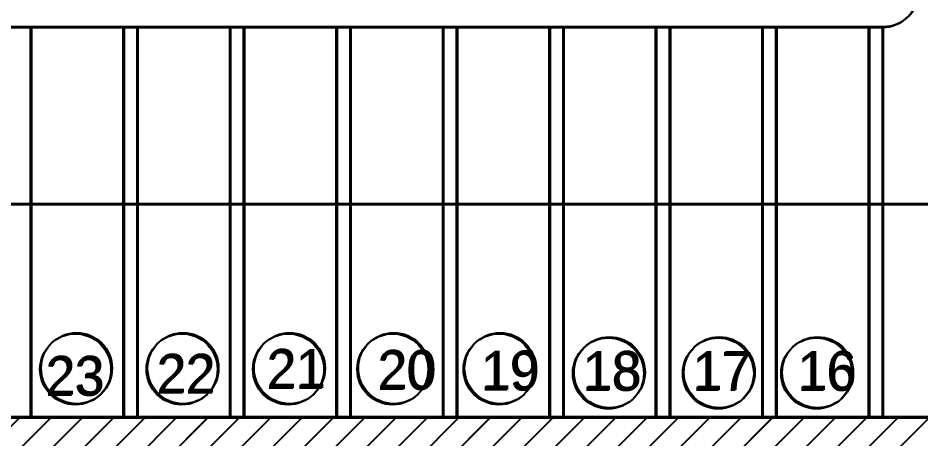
# Model space of a CAD drawing. Header units: inches. Extents: x 4821 to 127877, y 58012 to 433683.
# Drawn here: x 86876 to 89420, y 229475 to 230661 of the extents above; entities that cross this region are included whole.
import ezdxf

# ---------------------------------------------------------------- set-up
doc = ezdxf.new("R2010")
doc.units = ezdxf.units.IN
doc.header["$MEASUREMENT"] = 0
doc.linetypes.add('HIDDEN', pattern=[9.525, 6.35, -3.175])
for name, color, linetype in [('A-DETL', 1, 'Continuous'), ('A-HND', 40, 'Continuous'), ('A-LIN-20', 20, 'Continuous'), ('A-STP', 11, 'Continuous'), ('A-STP-HID', 191, 'HIDDEN'), ('A-TXT-25', 1, 'Continuous'), ('A-WAL-CMU', 7, 'Continuous'), ('COL GROUND$0$Cloums$0$A-COL-HAT', 8, 'Continuous'), ('COL GROUND$0$Cloums$0$A-COL-RFC', 210, 'Continuous')]:
    doc.layers.add(name, color=color, linetype=linetype)
doc.styles.add('Xarab', font='xarab.shx')

# ---------------------------------------------------------------- blocks, each defined once
blk = doc.blocks.new('COL GROUND')
at = {"layer": 'COL GROUND$0$Cloums$0$A-COL-HAT'}
h = blk.add_hatch(dxfattribs=at)
h.set_pattern_fill('ANSI31', color=256, scale=500)
h.set_pattern_definition([(45, (-67038.15, -49806.79), (-44.194174, 44.194174), [])])
h.paths.add_polyline_path([(102.3, -21674.9), (102.3, -18000), (102.6, -18000), (102.1, -16625), (-543.4, -16624.9), (-7447.7, -16624.9), (-7447.7, -19574.9), (-7147.7, -19574.9), (-7147.7, -16924.9), (-194.7, -16924.9), (-197.7, -19324.9), (-4297.7, -19324.9), (-4297.7, -21674.9), (-3997.7, -21674.9), (-3997.7, -19624.9), (-197.7, -19624.9), (-197.7, -21674.9)])
at = {"layer": 'COL GROUND$0$Cloums$0$A-COL-RFC', "linetype": 'Continuous', "elevation": 0}
blk.add_lwpolyline([(102.3, -21674.9), (102.3, -16625), (-191.7, -16624.9), (-7447.7, -16624.9), (-7447.7, -19574.9), (-7147.7, -19574.9), (-7147.7, -16924.9), (-197.7, -16924.9), (-197.7, -19324.9), (-4297.7, -19324.9), (-4297.7, -21674.9), (-3997.7, -21674.9), (-3997.7, -19624.9), (-197.7, -19624.9), (-197.7, -21674.9), (102.3, -21674.9)], dxfattribs=at)

msp = doc.modelspace()

# ---------------------------------------------------------------- linework, layer by layer
at = {"layer": 'A-DETL'}
for points in [[(88331.6, 231334.4), (89911.4, 231334.4), (89911.4, 230134.4), (85371.6, 230134.4)], [(88335, 231337.3), (89914.8, 231337.3), (89914.8, 230137.3), (85375, 230137.3)]]:
    msp.add_lwpolyline(points, dxfattribs=at)
at = {"layer": 'A-HND', "ltscale": 0.2}
for points in [[(88097.1, 230834.4), (85071.6, 230834.4, 1), (85071.6, 230634.4), (89311.6, 230634.4, 1), (89311.6, 230834.4), (88138, 230834.4)], [(88100.5, 230837.3), (85075, 230837.3, 1), (85075, 230637.3), (89315, 230637.3, 1), (89315, 230837.3), (88141.4, 230837.3)]]:
    msp.add_lwpolyline(points, format="xyb", dxfattribs=at)
at = {"layer": 'A-LIN-20', "color": 1}
for centre in [(87037.8, 229671), (87041.2, 229674), (87337.8, 229671), (87341.2, 229674), (87637.8, 229671), (87641.2, 229674), (87931.6, 229671), (87935, 229674), (88231, 229671), (88234.4, 229674), (88539.2, 229659.3), (88542.6, 229662.3), (88848.8, 229659.3), (88852.2, 229662.3), (89125.8, 229659.3), (89129.2, 229662.3)]:
    msp.add_circle(centre, 100, dxfattribs=at)
at = {"layer": 'A-STP', "ltscale": 0.2}
for p, q in [((86915, 229537.3), (86915, 230637.3)), ((87215, 229537.3), (87215, 230637.3)), ((87515, 229537.3), (87515, 230637.3)), ((87815, 229537.3), (87815, 230637.3)), ((88115, 229537.3), (88115, 230637.3)), ((88415, 229537.3), (88415, 230637.3)), ((88715, 229537.3), (88715, 230637.3)), ((89015, 229537.3), (89015, 230637.3)), ((89315, 229537.3), (89315, 230637.3)), ((86911.6, 229534.4), (86911.6, 230634.4)), ((87211.6, 229534.4), (87211.6, 230634.4)), ((87511.6, 229534.4), (87511.6, 230634.4)), ((87811.6, 229534.4), (87811.6, 230634.4)), ((88111.6, 229534.4), (88111.6, 230634.4)), ((88411.6, 229534.4), (88411.6, 230634.4)), ((88711.6, 229534.4), (88711.6, 230634.4)), ((89011.6, 229534.4), (89011.6, 230634.4)), ((89311.6, 229534.4), (89311.6, 230634.4))]:
    msp.add_line(p, q, dxfattribs=at)
at = {"layer": 'A-STP-HID', "ltscale": 0.2}
for p, q in [((87175, 230637.3), (87175, 229537.3)), ((87475, 230637.3), (87475, 229537.3)), ((87775, 230637.3), (87775, 229537.3)), ((88075, 230637.3), (88075, 229537.3)), ((88375, 230637.3), (88375, 229537.3)), ((88675, 230637.3), (88675, 229537.3)), ((88975, 230637.3), (88975, 229537.3)), ((89275, 230637.3), (89275, 229537.3)), ((87171.6, 230634.4), (87171.6, 229534.4)), ((87471.6, 230634.4), (87471.6, 229534.4)), ((87771.6, 230634.4), (87771.6, 229534.4)), ((88071.6, 230634.4), (88071.6, 229534.4)), ((88371.6, 230634.4), (88371.6, 229534.4)), ((88671.6, 230634.4), (88671.6, 229534.4)), ((88971.6, 230634.4), (88971.6, 229534.4)), ((89271.6, 230634.4), (89271.6, 229534.4))]:
    msp.add_line(p, q, dxfattribs=at)
at = {"layer": 'A-WAL-CMU'}
for points in [[(84969.9, 229534.4), (90674.5, 229534.4), (90674.5, 231934.4)], [(84973.3, 229537.3), (90677.9, 229537.3), (90677.9, 231937.3)]]:
    msp.add_lwpolyline(points, dxfattribs=at)

# ---------------------------------------------------------------- block references
for p in [(90871.7, 248859.3, 0), (90875.1, 248862.2, 0)]:
    msp.add_blockref('COL GROUND', p, dxfattribs=at)

# ---------------------------------------------------------------- texts
at = {"layer": 'A-TXT-25', "color": 2, "style": 'Xarab'}
for s, p in [('21', (87576, 229615.5)), ('21', (87579.4, 229618.5)), ('20', (87888.3, 229612.7)), ('20', (87891.7, 229615.7)), ('19', (88179.3, 229610.9)), ('19', (88182.7, 229613.8)), ('18', (88466.4, 229609.9)), ('18', (88469.8, 229612.9)), ('17', (88779.4, 229612.9)), ('16', (89071.7, 229609.9)), ('16', (89075.1, 229612.9)), ('23', (86953.2, 229596)), ('23', (86956.6, 229599)), ('22', (87265.9, 229601.9)), ('22', (87269.3, 229604.8)), ('17', (88776, 229609.9))]:
    msp.add_text(s, height=110, dxfattribs=at).set_placement(p)

doc.saveas('drawing.dxf')
